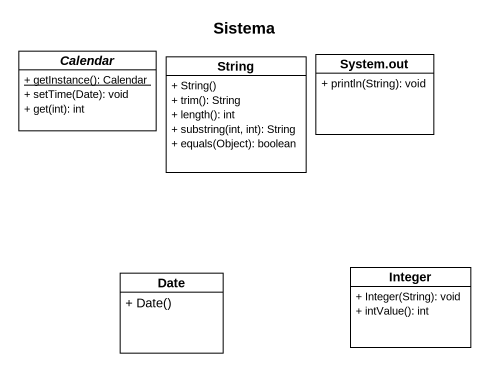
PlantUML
@startuml
title Sistema
hide circle
hide empty members
skinparam classAttributeIconSize 0
abstract class Calendar {
  {static} + getInstance(): Calendar
  + setTime(Date): void
  + get(int): int
}
class String {
  + String()
  + trim(): String
  + length(): int
  + substring(int, int): String
  + equals(Object): boolean
}
class "System.out" as System_out {
  + println(String): void
}
class Integer {
  + Integer(String): void
  + intValue(): int
}
class Date {
  + Date()
}
@enduml
